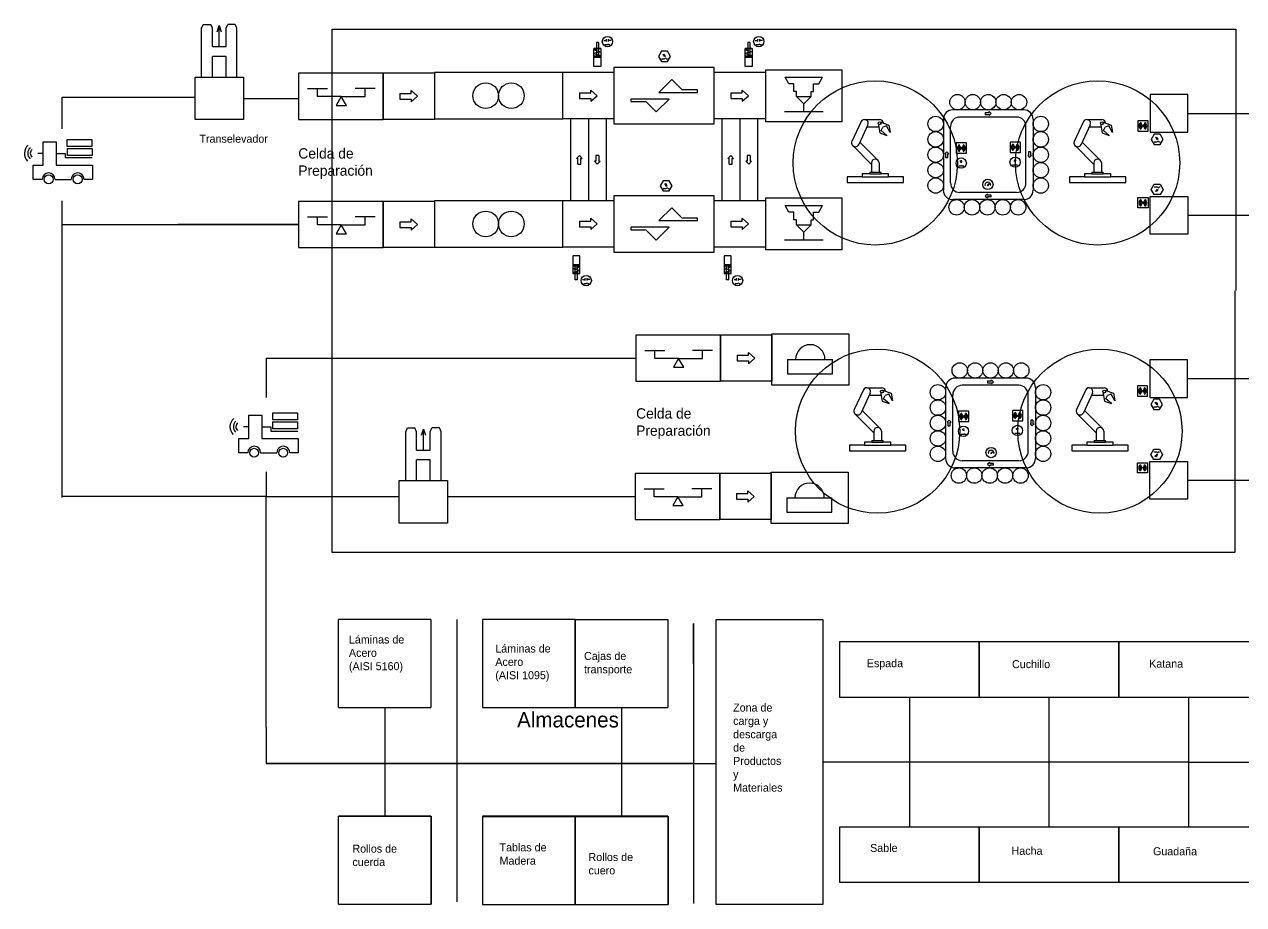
# Model space of a CAD drawing. Header units: millimetres. Extents: x -45159 to 38165, y -34530 to 15716.
# Drawn here: x -28888 to -5126, y -7441 to 9718 of the extents above; entities that cross this region are included whole.
import ezdxf

# ---------------------------------------------------------------- set-up
doc = ezdxf.new("R2010")
doc.units = ezdxf.units.MM
doc.header["$LTSCALE"] = 0.4
for name, color, linetype in [('01 Contornos vistos 0.35', 150, 'Continuous'), ('Almacenaje', 80, 'Continuous'), ('Celdas', 200, 'Continuous'), ('Maquina', 82, 'Continuous'), ('Robots', 80, 'Continuous'), ('Sensores', 211, 'Continuous'), ('Texto2', 7, 'Continuous'), ('TrayTRANS', 20, 'Continuous')]:
    doc.layers.add(name, color=color, linetype=linetype)

msp = doc.modelspace()

# ---------------------------------------------------------------- linework, layer by layer
at = {"layer": '01 Contornos vistos 0.35', "color": 6}
for p, q in [((-17595, 9407), (-17545, 9407)), ((-17575, 9328), (-17525, 9328)), ((-17545, 9382), (-17545, 9432)), ((-17525, 9328), (-17503, 9341)), ((-17505, 9382), (-17505, 9432)), ((-17455, 9407), (-17505, 9407)), ((-17503, 9328), (-17475, 9328)), ((-14645, 9407), (-14595, 9407)), ((-14625, 9328), (-14575, 9328)), ((-14595, 9382), (-14595, 9432)), ((-14575, 9328), (-14553, 9341)), ((-14555, 9382), (-14555, 9432)), ((-14505, 9407), (-14555, 9407)), ((-14553, 9328), (-14525, 9328)), ((-16439, 9122), (-16425, 9117)), ((-16419, 9122), (-16405, 9117)), ((-6839, 7504), (-6825, 7499)), ((-6819, 7504), (-6805, 7499)), ((-10680, 6961), (-10630, 6961)), ((-10630, 6961), (-10608, 6974)), ((-10608, 6961), (-10580, 6961)), ((-9630, 6977), (-9580, 6977)), ((-9580, 6977), (-9558, 6990)), ((-9558, 6977), (-9530, 6977)), ((-16408, 6598), (-16394, 6593)), ((-16388, 6598), (-16374, 6593)), ((-10167, 6585), (-10159, 6585)), ((-10149, 6612), (-10157, 6617)), ((-10123, 6631), (-10125, 6640)), ((-10111, 6592), (-10083, 6607)), ((-10110, 6585), (-10110, 6585)), ((-10105, 6579), (-10083, 6607)), ((-10100, 6585), (-10100, 6585)), ((-10091, 6629), (-10087, 6638)), ((-10070, 6611), (-10062, 6616)), ((-10061, 6585), (-10053, 6585)), ((-6839, 6475), (-6825, 6480)), ((-6819, 6475), (-6805, 6480)), ((-17958, 4723), (-17958, 4773)), ((-17918, 4723), (-17918, 4773)), ((-15008, 4723), (-15008, 4773)), ((-14968, 4723), (-14968, 4773)), ((-18008, 4748), (-17958, 4748)), ((-17988, 4669), (-17938, 4669)), ((-17938, 4669), (-17916, 4681)), ((-17868, 4748), (-17918, 4748)), ((-17916, 4669), (-17888, 4669)), ((-15058, 4748), (-15008, 4748)), ((-15038, 4669), (-14988, 4669)), ((-14988, 4669), (-14966, 4681)), ((-14918, 4748), (-14968, 4748)), ((-14966, 4669), (-14938, 4669)), ((-6847, 2338), (-6833, 2333)), ((-6827, 2338), (-6813, 2333)), ((-10635, 1731), (-10585, 1731)), ((-10585, 1731), (-10563, 1744)), ((-10563, 1731), (-10535, 1731)), ((-9585, 1747), (-9535, 1747)), ((-9535, 1747), (-9513, 1760)), ((-9513, 1747), (-9485, 1747)), ((-10105, 1358), (-10097, 1358)), ((-10087, 1385), (-10095, 1390)), ((-10060, 1403), (-10063, 1413)), ((-10049, 1365), (-10021, 1380)), ((-10048, 1358), (-10048, 1358)), ((-10043, 1352), (-10021, 1380)), ((-10038, 1358), (-10038, 1358)), ((-10029, 1401), (-10025, 1410)), ((-10008, 1384), (-10000, 1389)), ((-9999, 1358), (-9990, 1358)), ((-6847, 1308), (-6833, 1313)), ((-6827, 1308), (-6813, 1313))]:
    msp.add_line(p, q, dxfattribs=at)
at = {"layer": '01 Contornos vistos 0.35', "color": 2}
for p, q in [((-16272, 8643), (-16522, 8393)), ((-16272, 8643), (-16070, 8441)), ((-13989, 8559), (-14064, 8689)), ((-14064, 8689), (-13331, 8689)), ((-13889, 8559), (-13989, 8559)), ((-13889, 8409), (-13889, 8559)), ((-13506, 8409), (-13506, 8559)), ((-13506, 8559), (-13406, 8559)), ((-13406, 8559), (-13331, 8689)), ((-16522, 8393), (-16022, 8393)), ((-15772, 8443), (-16070, 8441)), ((-16022, 8393), (-15772, 8393)), ((-15772, 8393), (-15772, 8443)), ((-13839, 8409), (-13889, 8409)), ((-13839, 8309), (-13839, 8409)), ((-13556, 8309), (-13556, 8409)), ((-13556, 8409), (-13506, 8409)), ((-16822, 8262), (-17072, 8262)), ((-17072, 8262), (-17072, 8212)), ((-17072, 8212), (-16775, 8215)), ((-16322, 8262), (-16822, 8262)), ((-16572, 8012), (-16775, 8215)), ((-16572, 8012), (-16322, 8262)), ((-13697, 8167), (-13839, 8309)), ((-13839, 8309), (-13556, 8309)), ((-13697, 8167), (-13556, 8309)), ((-13697, 8017), (-13697, 8167)), ((-14072, 8017), (-13322, 8017)), ((-13989, 6059), (-14064, 6189)), ((-14064, 6189), (-13331, 6189)), ((-13406, 6059), (-13331, 6189)), ((-16272, 6143), (-16522, 5893)), ((-16272, 6143), (-16070, 5941)), ((-15772, 5943), (-16070, 5941)), ((-15772, 5893), (-15772, 5943)), ((-13889, 6059), (-13989, 6059)), ((-13889, 5909), (-13889, 6059)), ((-13506, 5909), (-13506, 6059)), ((-13506, 6059), (-13406, 6059)), ((-16822, 5762), (-17072, 5762)), ((-17072, 5762), (-17072, 5712)), ((-17072, 5712), (-16775, 5715)), ((-16322, 5762), (-16822, 5762)), ((-16572, 5512), (-16775, 5715)), ((-16572, 5512), (-16322, 5762)), ((-16522, 5893), (-16022, 5893)), ((-16022, 5893), (-15772, 5893)), ((-13839, 5909), (-13889, 5909)), ((-13839, 5809), (-13839, 5909)), ((-13697, 5667), (-13839, 5809)), ((-13839, 5809), (-13556, 5809)), ((-13697, 5667), (-13556, 5809)), ((-13556, 5809), (-13556, 5909)), ((-13556, 5909), (-13506, 5909)), ((-14072, 5517), (-13322, 5517)), ((-13697, 5517), (-13697, 5667))]:
    msp.add_line(p, q, dxfattribs=at)
at = {"layer": '01 Contornos vistos 0.35', "color": 240, "true_color": 0xed1f24}
for p, q in [((-28153, 8296), (-27389, 8296)), ((-28153, 7682), (-28153, 8296)), ((-28153, 5796), (-28153, 6278)), ((-28153, 4025), (-28153, 6194)), ((-24175, 3212), (-16974, 3212)), ((-24175, 3212), (-24175, 2442)), ((-24175, 998), (-24175, 515)), ((-24175, 515), (-21584, 515)), ((-20639, 515), (-16987, 515)), ((-20462, -1884), (-20462, -3600))]:
    msp.add_line(p, q, dxfattribs=at)
at = {"layer": '01 Contornos vistos 0.35', "color": 1}
for p, q in [((-27389, 8296), (-25562, 8296)), ((-24617, 8276), (-23549, 8276)), ((-28153, 5816), (-23549, 5816)), ((-28153, 495), (-28153, 4025)), ((-24175, 515), (-28153, 515)), ((-24175, -3991), (-24175, 515)), ((-15845, -2742), (-15845, -1959)), ((-15845, -1959), (-15845, -7422)), ((-21866, -3600), (-21865, -5717)), ((-20462, -3600), (-20462, -7389)), ((-17249, -3600), (-17249, -5720)), ((-24175, -3991), (-24175, -4690)), ((-15845, -4690), (-24175, -4690)), ((-24175, -4690), (-15405, -4690))]:
    msp.add_line(p, q, dxfattribs=at)
at = {"layer": '01 Contornos vistos 0.35', "color": 5}
for p, q in [((-6213, 7981), (-3602, 7981)), ((-6213, 5998), (-2000, 5998)), ((-6221, 2814), (-3602, 2814)), ((-6221, 832), (-2000, 832)), ((-11637, -3403), (-11637, -5922)), ((-8919, -3403), (-8919, -5922)), ((-6200, -3403), (-6200, -5922)), ((-6200, -4662), (-13325, -4662)), ((-6200, -4662), (-2182, -4662))]:
    msp.add_line(p, q, dxfattribs=at)
at = {"layer": '01 Contornos vistos 0.35'}
for p, q in [((-28524, 6976), (-28524, 7431)), ((-28524, 7431), (-28270, 7431)), ((-28270, 7431), (-28270, 6972)), ((-28056, 7337), (-28056, 7475)), ((-28056, 7475), (-27574, 7475)), ((-27574, 7475), (-27574, 7337)), ((-28524, 7203), (-28623, 7203)), ((-28270, 7202), (-28092, 7202)), ((-28092, 7202), (-28092, 7120)), ((-28058, 7298), (-27569, 7298)), ((-27574, 7337), (-28056, 7337)), ((-28051, 7161), (-28051, 7298)), ((-27569, 7161), (-28051, 7161)), ((-27569, 7298), (-27569, 7161)), ((-28715, 6697), (-28715, 6976)), ((-28715, 6976), (-28524, 6976)), ((-28270, 6972), (-27560, 6972)), ((-28092, 7120), (-27567, 7120)), ((-27560, 6972), (-27560, 6694)), ((-28540, 6697), (-28715, 6697)), ((-28291, 6697), (-27976, 6697)), ((-27560, 6694), (-27723, 6694)), ((-14322, 3662), (-14322, 2762)), ((-24049, 2008), (-24049, 2145)), ((-24049, 2145), (-23567, 2145)), ((-23567, 2145), (-23567, 2008)), ((-24517, 1646), (-24517, 2101)), ((-24517, 2101), (-24263, 2101)), ((-24263, 2101), (-24263, 1643)), ((-24051, 1968), (-23563, 1968)), ((-23567, 2008), (-24049, 2008)), ((-24045, 1831), (-24045, 1968)), ((-23563, 1968), (-23563, 1831)), ((-24517, 1874), (-24616, 1874)), ((-24263, 1872), (-24086, 1872)), ((-24086, 1872), (-24086, 1790)), ((-24086, 1790), (-23560, 1790)), ((-23563, 1831), (-24045, 1831)), ((-24708, 1368), (-24708, 1646)), ((-24708, 1646), (-24517, 1646)), ((-24263, 1643), (-23553, 1643)), ((-23553, 1643), (-23553, 1365)), ((-24534, 1368), (-24708, 1368)), ((-24284, 1368), (-23970, 1368)), ((-23553, 1365), (-23717, 1365)), ((-14335, 965), (-14335, 65))]:
    msp.add_line(p, q, dxfattribs=at)
at = {"layer": '01 Contornos vistos 0.35', "color": 40, "true_color": 0xf8d731}
for p, q in [((-14322, 2687), (-14322, 3687)), ((-14322, 3687), (-12822, 3687)), ((-12822, 3687), (-12822, 2687)), ((-14015, 3187), (-13137, 3187)), ((-14015, 3187), (-14015, 2906)), ((-13137, 2906), (-13137, 3187)), ((-14015, 2906), (-13137, 2906)), ((-12822, 2687), (-14322, 2687)), ((-14335, -10), (-14335, 990)), ((-14335, 990), (-12835, 990)), ((-12835, 990), (-12835, -10)), ((-14029, 490), (-13150, 490)), ((-14029, 490), (-14029, 210)), ((-13150, 210), (-13150, 490)), ((-14029, 210), (-13150, 210)), ((-12835, -10), (-14335, -10))]:
    msp.add_line(p, q, dxfattribs=at)
at = {"layer": '01 Contornos vistos 0.35', "color": 85, "true_color": 0x58ba48}
msp.add_line((-22769, -7433), (-22769, -7201), dxfattribs=at)
at = {"layer": '01 Contornos vistos 0.35', "color": 6}
for points in [[(-22891, 4528), (-22891, 9628), (-5276, 9628), (-5276, 4528)], [(-5294, 4523), (-5294, -577), (-22891, -577), (-22891, 4523)]]:
    msp.add_lwpolyline(points, dxfattribs=at)
at = {"layer": '01 Contornos vistos 0.35', "color": 2}
for points in [[(-17397, 7778), (-15447, 7778), (-15447, 8878), (-17397, 8878)], [(-14447, 7828), (-12947, 7828), (-12947, 8828), (-14447, 8828)], [(-20897, 7878), (-18397, 7878), (-18397, 8778), (-20897, 8778)], [(-20897, 5378), (-18397, 5378), (-18397, 6278), (-20897, 6278)], [(-17397, 5278), (-15447, 5278), (-15447, 6378), (-17397, 6378)], [(-14447, 5328), (-12947, 5328), (-12947, 6328), (-14447, 6328)]]:
    msp.add_lwpolyline(points, close=True, dxfattribs=at)
at = {"layer": '01 Contornos vistos 0.35', "color": 6}
for points in [[(-6988, 7839), (-7188, 7839), (-7188, 7639), (-6988, 7639)], [(-10527, 7406), (-10727, 7406), (-10727, 7206), (-10527, 7206)], [(-9477, 7422), (-9677, 7422), (-9677, 7222), (-9477, 7222)], [(-6988, 6141), (-7188, 6141), (-7188, 6341), (-6988, 6341)], [(-6996, 2672), (-7196, 2672), (-7196, 2472), (-6996, 2472)], [(-10482, 2176), (-10682, 2176), (-10682, 1976), (-10482, 1976)], [(-9432, 2192), (-9632, 2192), (-9632, 1992), (-9432, 1992)], [(-6996, 974), (-7196, 974), (-7196, 1174), (-6996, 1174)]]:
    msp.add_lwpolyline(points, close=True, dxfattribs=at)
at = {"layer": '01 Contornos vistos 0.35', "color": 5}
for points in [[(-15405, -1884), (-13325, -1884), (-13325, -7441), (-15405, -7441)], [(-12996, -2314), (-10278, -2314), (-10278, -3403), (-12996, -3403)], [(-10278, -2314), (-7559, -2314), (-7559, -3403), (-10278, -3403)], [(-7559, -2314), (-4841, -2314), (-4841, -3403), (-7559, -3403)], [(-12996, -5922), (-10278, -5922), (-10278, -7011), (-12996, -7011)], [(-10278, -5922), (-7559, -5922), (-7559, -7011), (-10278, -7011)], [(-7559, -5922), (-4841, -5922), (-4841, -7011), (-7559, -7011)]]:
    msp.add_lwpolyline(points, close=True, dxfattribs=at)
at = {"layer": '01 Contornos vistos 0.35', "color": 6}
for centre, radius in [((-17525, 9382), 100), ((-14575, 9382), 100), ((-7088, 7739), 5), ((-10627, 7306), 5), ((-9580, 7032), 100), ((-9577, 7322), 5), ((-10630, 7015), 100), ((-10110, 6599), 100), ((-7088, 6241), 5), ((-17938, 4723), 100), ((-14988, 4723), 100), ((-7096, 2572), 5), ((-10582, 2076), 5), ((-9535, 1802), 100), ((-9532, 2092), 5), ((-10585, 1786), 100), ((-10048, 1371), 100), ((-7096, 1074), 5)]:
    msp.add_circle(centre, radius, dxfattribs=at)
at = {"layer": '01 Contornos vistos 0.35', "color": 2}
for centre in [(-19897, 8328), (-19397, 8328), (-19897, 5828), (-19397, 5828)]:
    msp.add_circle(centre, 250, dxfattribs=at)
at = {"layer": '01 Contornos vistos 0.35', "color": 1}
for centre in [(-12304, 7017), (-7971, 7017), (-12259, 1788), (-7926, 1788)]:
    msp.add_circle(centre, 1600, dxfattribs=at)
at = {"layer": '01 Contornos vistos 0.35', "color": 85, "true_color": 0x58ba48}
for centre in [(-10703, 8202), (-10403, 8202), (-10103, 8202), (-9803, 8202), (-9503, 8202), (-11128, 7777), (-9079, 7777), (-11128, 7477), (-9079, 7477), (-11128, 7177), (-9079, 7177), (-11128, 6877), (-9079, 6877), (-11128, 6577), (-9079, 6577), (-10720, 6152), (-10420, 6152), (-10120, 6152), (-9820, 6152), (-9520, 6152), (-10659, 2972), (-10359, 2972), (-10059, 2972), (-9759, 2972), (-9459, 2972), (-11083, 2547), (-9034, 2547), (-11083, 2247), (-9034, 2247), (-11083, 1947), (-9034, 1947), (-11083, 1647), (-9034, 1647), (-11083, 1347), (-9034, 1347), (-10675, 922), (-10375, 922), (-10075, 922), (-9775, 922), (-9475, 922)]:
    msp.add_circle(centre, 150, dxfattribs=at)
at = {"layer": '01 Contornos vistos 0.35'}
for centre in [(-28415, 6697), (-27850, 6697), (-24409, 1368), (-23843, 1368)]:
    msp.add_circle(centre, 85.7, dxfattribs=at)
at = {"layer": '01 Contornos vistos 0.35', "color": 6}
for centre, radius, start, end in [((-7088, 7739), 75, 120, 240), ((-7088, 7739), 65, 120, 240), ((-7088, 7739), 55, 120, 240), ((-7088, 7739), 45, 120, 240), ((-7088, 7739), 35, 120, 240), ((-7088, 7739), 25, 120, 240), ((-7088, 7739), 15, 120, 240), ((-7088, 7739), 15, 300, 60), ((-7088, 7739), 25, 300, 60), ((-7088, 7739), 35, 300, 60), ((-7088, 7739), 45, 300, 60), ((-7088, 7739), 55, 300, 60), ((-7088, 7739), 65, 300, 60), ((-7088, 7739), 75, 300, 60), ((-10627, 7306), 75, 120, 240), ((-10627, 7306), 75, 300, 60), ((-9577, 7322), 75, 120, 240), ((-9577, 7322), 65, 120, 240), ((-9577, 7322), 55, 120, 240), ((-9577, 7322), 55, 300, 60), ((-9577, 7322), 65, 300, 60), ((-9577, 7322), 75, 300, 60), ((-10627, 7306), 65, 120, 240), ((-10627, 7306), 55, 120, 240), ((-10627, 7306), 45, 120, 240), ((-10627, 7306), 35, 120, 240), ((-10627, 7306), 25, 120, 240), ((-10627, 7306), 15, 120, 240), ((-10627, 7306), 15, 300, 60), ((-10627, 7306), 25, 300, 60), ((-10627, 7306), 35, 300, 60), ((-10627, 7306), 45, 300, 60), ((-10627, 7306), 55, 300, 60), ((-10627, 7306), 65, 300, 60), ((-9577, 7322), 45, 120, 240), ((-9577, 7322), 35, 120, 240), ((-9577, 7322), 25, 120, 240), ((-9577, 7322), 15, 120, 240), ((-9577, 7322), 15, 300, 60), ((-9577, 7322), 25, 300, 60), ((-9577, 7322), 35, 300, 60), ((-9577, 7322), 45, 300, 60), ((-10665, 7046), 20.8, 330, 30), ((-10665, 7046), 34.7, 330, 30), ((-10665, 7046), 48.6, 330, 30), ((-9615, 7062), 20.8, 330, 30), ((-9615, 7062), 34.7, 330, 30), ((-9615, 7062), 48.6, 330, 30), ((-10110, 6585), 57.2, 0, 180), ((-10110, 6585), 7.58, 101.8715, 312.7764), ((-7088, 6241), 75, 120, 240), ((-7088, 6241), 65, 120, 240), ((-7088, 6241), 55, 120, 240), ((-7088, 6241), 45, 120, 240), ((-7088, 6241), 35, 120, 240), ((-7088, 6241), 25, 120, 240), ((-7088, 6241), 15, 120, 240), ((-7088, 6241), 15, 300, 60), ((-7088, 6241), 25, 300, 60), ((-7088, 6241), 35, 300, 60), ((-7088, 6241), 45, 300, 60), ((-7088, 6241), 55, 300, 60), ((-7088, 6241), 65, 300, 60), ((-7088, 6241), 75, 300, 60), ((-7096, 2572), 75, 120, 240), ((-7096, 2572), 65, 120, 240), ((-7096, 2572), 55, 120, 240), ((-7096, 2572), 55, 300, 60), ((-7096, 2572), 65, 300, 60), ((-7096, 2572), 75, 300, 60), ((-7096, 2572), 45, 120, 240), ((-7096, 2572), 35, 120, 240), ((-7096, 2572), 25, 120, 240), ((-7096, 2572), 15, 120, 240), ((-7096, 2572), 15, 300, 60), ((-7096, 2572), 25, 300, 60), ((-7096, 2572), 35, 300, 60), ((-7096, 2572), 45, 300, 60), ((-10582, 2076), 75, 120, 240), ((-10582, 2076), 75, 300, 60), ((-9532, 2092), 75, 120, 240), ((-9532, 2092), 65, 120, 240), ((-9532, 2092), 55, 120, 240), ((-9532, 2092), 55, 300, 60), ((-9532, 2092), 65, 300, 60), ((-9532, 2092), 75, 300, 60), ((-10582, 2076), 65, 120, 240), ((-10582, 2076), 55, 120, 240), ((-10582, 2076), 45, 120, 240), ((-10582, 2076), 35, 120, 240), ((-10582, 2076), 25, 120, 240), ((-10582, 2076), 15, 120, 240), ((-10582, 2076), 15, 300, 60), ((-10582, 2076), 25, 300, 60), ((-10582, 2076), 35, 300, 60), ((-10582, 2076), 45, 300, 60), ((-10582, 2076), 55, 300, 60), ((-10582, 2076), 65, 300, 60), ((-9532, 2092), 45, 120, 240), ((-9532, 2092), 35, 120, 240), ((-9532, 2092), 25, 120, 240), ((-9532, 2092), 15, 120, 240), ((-9532, 2092), 15, 300, 60), ((-9532, 2092), 25, 300, 60), ((-9532, 2092), 35, 300, 60), ((-9532, 2092), 45, 300, 60), ((-10621, 1816), 20.8, 330, 30), ((-10621, 1816), 34.7, 330, 30), ((-10621, 1816), 48.6, 330, 30), ((-9570, 1832), 20.8, 330, 30), ((-9570, 1832), 34.7, 330, 30), ((-9570, 1832), 48.6, 330, 30), ((-10048, 1358), 57.2, 0, 180), ((-10048, 1358), 7.58, 101.8715, 312.7764), ((-7096, 1074), 75, 120, 240), ((-7096, 1074), 65, 120, 240), ((-7096, 1074), 55, 120, 240), ((-7096, 1074), 45, 120, 240), ((-7096, 1074), 35, 120, 240), ((-7096, 1074), 25, 120, 240), ((-7096, 1074), 15, 120, 240), ((-7096, 1074), 15, 300, 60), ((-7096, 1074), 25, 300, 60), ((-7096, 1074), 35, 300, 60), ((-7096, 1074), 45, 300, 60), ((-7096, 1074), 55, 300, 60), ((-7096, 1074), 65, 300, 60), ((-7096, 1074), 75, 300, 60)]:
    msp.add_arc(centre, radius, start, end, dxfattribs=at)
at = {"layer": '01 Contornos vistos 0.35'}
for centre, radius, start, end in [((-28673, 7203), 215, 131.4859, 225.1419), ((-28673, 7203), 149, 131.4859, 225.1419), ((-28673, 7203), 99.6, 131.4859, 225.1419), ((-28415, 6697), 125, 0, 180), ((-27850, 6697), 126, 358.6664, 180), ((-24666, 1874), 215, 131.4859, 225.1419), ((-24666, 1874), 149, 131.4859, 225.1419), ((-24666, 1874), 99.6, 131.4859, 225.1419), ((-24409, 1368), 125, 0, 180), ((-23843, 1368), 126, 358.6664, 180)]:
    msp.add_arc(centre, radius, start, end, dxfattribs=at)
at = {"layer": '01 Contornos vistos 0.35', "color": 40, "true_color": 0xf8d731}
for centre in [(-13572, 3187), (-13585, 490)]:
    msp.add_arc(centre, 287, 0, 180, dxfattribs=at)
at = {"layer": 'Almacenaje'}
for p, q in [((-23549, 8766), (-23549, 7866)), ((-21897, 8766), (-23549, 8766)), ((-21897, 7866), (-21897, 8766)), ((-6948, 8348), (-6948, 7614)), ((-6213, 8348), (-6948, 8348)), ((-6213, 7614), (-6213, 8348)), ((-23549, 7866), (-21897, 7866)), ((-6948, 7614), (-6213, 7614)), ((-23549, 6266), (-23549, 5366)), ((-21897, 6266), (-23549, 6266)), ((-21897, 5366), (-21897, 6266)), ((-6948, 5631), (-6948, 6366)), ((-6948, 6366), (-6213, 6366)), ((-6213, 6366), (-6213, 5631)), ((-6213, 5631), (-6948, 5631)), ((-23549, 5366), (-21897, 5366)), ((-16974, 3662), (-16974, 2762)), ((-15322, 3662), (-16974, 3662)), ((-15322, 2762), (-15322, 3662)), ((-6956, 3182), (-6956, 2447)), ((-6221, 3182), (-6956, 3182)), ((-6221, 2447), (-6221, 3182)), ((-16974, 2762), (-15322, 2762)), ((-6956, 2447), (-6221, 2447)), ((-6956, 464), (-6956, 1199)), ((-6956, 1199), (-6221, 1199)), ((-6221, 1199), (-6221, 464)), ((-16987, 965), (-16987, 65)), ((-15335, 965), (-16987, 965)), ((-15335, 65), (-15335, 965)), ((-6221, 464), (-6956, 464)), ((-16987, 65), (-15335, 65)), ((-20964, -1884), (-22769, -1884)), ((-18152, -1884), (-19960, -1884)), ((-22769, -3600), (-20964, -3600)), ((-19960, -3600), (-18152, -3600)), ((-18152, -3600), (-16346, -3600)), ((-20964, -5720), (-22769, -5720)), ((-18152, -5720), (-19960, -5720)), ((-16346, -5720), (-18152, -5720)), ((-22769, -7433), (-20962, -7433)), ((-19960, -7441), (-18152, -7441)), ((-18152, -7441), (-16344, -7441))]:
    msp.add_line(p, q, dxfattribs=at)
for points in [[(-22769, -3600), (-22769, -1884)], [(-20964, -1884), (-20964, -3600)], [(-19960, -1884), (-19960, -3600)], [(-18152, -3600), (-18152, -1884), (-16346, -1884), (-16346, -3600)], [(-18152, -1884), (-18152, -3600)], [(-18152, -3600), (-18152, -1884)], [(-22769, -5717), (-20962, -5717), (-20962, -7433)], [(-22769, -7201), (-22769, -5720)], [(-19960, -5725), (-18152, -5725), (-18152, -7441)], [(-18152, -5720), (-18152, -7201)], [(-18152, -7201), (-18152, -5720)], [(-18152, -5725), (-16344, -5725), (-16344, -7441)], [(-16346, -5720), (-16346, -7441)], [(-20962, -7433), (-20962, -6027)], [(-18152, -7441), (-18152, -6036)], [(-16344, -7441), (-16344, -6036)]]:
    msp.add_lwpolyline(points, dxfattribs=at)
at = {"layer": 'Almacenaje', "color": 85, "true_color": 0x58ba48}
for points in [[(-20964, -5717), (-20964, -7433)], [(-19960, -5720), (-19960, -7441)]]:
    msp.add_lwpolyline(points, dxfattribs=at)
at = {"layer": 'Maquina'}
for p, q in [((-25434, 9642), (-25402, 9718)), ((-25434, 8689), (-25434, 9642)), ((-25402, 9718), (-25256, 9718)), ((-25224, 9642), (-25256, 9718)), ((-25224, 9285), (-25224, 9642)), ((-25130, 9573), (-25090, 9695)), ((-25090, 9285), (-25090, 9695)), ((-25090, 9695), (-25050, 9573)), ((-24955, 9642), (-24923, 9718)), ((-24955, 9285), (-24955, 9642)), ((-24777, 9718), (-24923, 9718)), ((-24745, 9642), (-24777, 9718)), ((-24745, 8689), (-24745, 9642)), ((-25224, 9285), (-24955, 9285)), ((-25224, 8689), (-25224, 9093)), ((-24955, 9093), (-25224, 9093)), ((-24955, 8689), (-24955, 9093)), ((-20897, 8766), (-21897, 8766)), ((-21897, 8766), (-21897, 7866)), ((-17397, 8778), (-18397, 8778)), ((-14447, 8778), (-15447, 8778)), ((-20897, 7866), (-21897, 7866)), ((-17397, 7878), (-18397, 7878)), ((-18247, 7878), (-18247, 6278)), ((-17897, 7878), (-17897, 6278)), ((-17547, 7878), (-17547, 6278)), ((-14447, 7878), (-15447, 7878)), ((-15297, 7878), (-15297, 6278)), ((-14947, 7878), (-14947, 6278)), ((-14597, 7878), (-14597, 6278)), ((-10978, 7868), (-10978, 6486)), ((-9412, 8052), (-10795, 8052)), ((-9552, 7912), (-10655, 7912)), ((-9229, 7868), (-9229, 6486)), ((-10838, 6626), (-10838, 7728)), ((-9369, 6626), (-9369, 7728)), ((-9552, 6442), (-10655, 6442)), ((-20897, 6266), (-21897, 6266)), ((-21897, 6266), (-21897, 5366)), ((-21897, 6266), (-21897, 5366)), ((-17397, 6278), (-18397, 6278)), ((-14447, 6278), (-15447, 6278)), ((-9412, 6302), (-10795, 6302)), ((-20897, 5366), (-21897, 5366)), ((-17397, 5378), (-18397, 5378)), ((-14447, 5378), (-15447, 5378)), ((-14322, 3662), (-15322, 3662)), ((-15322, 3662), (-15322, 2762)), ((-15322, 3662), (-15322, 2762)), ((-14322, 2762), (-15322, 2762)), ((-10933, 2638), (-10933, 1256)), ((-9367, 2822), (-10750, 2822)), ((-9507, 2682), (-10610, 2682)), ((-9184, 2638), (-9184, 1256)), ((-10793, 1396), (-10793, 2498)), ((-9324, 1396), (-9324, 2498)), ((-21456, 1777), (-21424, 1853)), ((-21456, 824), (-21456, 1777)), ((-21424, 1853), (-21278, 1853)), ((-21246, 1777), (-21278, 1853)), ((-21246, 1420), (-21246, 1777)), ((-21151, 1708), (-21111, 1830)), ((-21111, 1420), (-21111, 1830)), ((-21111, 1830), (-21071, 1708)), ((-20977, 1777), (-20944, 1853)), ((-20977, 1420), (-20977, 1777)), ((-20799, 1853), (-20944, 1853)), ((-20766, 1777), (-20799, 1853)), ((-20766, 824), (-20766, 1777)), ((-21246, 1420), (-20977, 1420)), ((-21246, 824), (-21246, 1228)), ((-20977, 1228), (-21246, 1228)), ((-20977, 824), (-20977, 1228)), ((-9507, 1212), (-10610, 1212)), ((-14335, 965), (-15335, 965)), ((-15335, 965), (-15335, 65)), ((-15335, 965), (-15335, 65)), ((-9367, 1072), (-10750, 1072)), ((-14335, 65), (-15335, 65))]:
    msp.add_line(p, q, dxfattribs=at)
for points in [[(-25562, 8689), (-24617, 8689), (-24617, 7863), (-25562, 7863)], [(-21584, 824), (-20639, 824), (-20639, -2), (-21584, -2)]]:
    msp.add_lwpolyline(points, close=True, dxfattribs=at)
for centre, start, end in [((-10795, 7868), 90, 180), ((-10655, 7728), 90, 180), ((-9552, 7728), 0, 90), ((-9412, 7868), 0, 90), ((-10795, 6486), 180, 270), ((-10655, 6626), 180, 270), ((-9552, 6626), 270, 0), ((-9412, 6486), 270, 0), ((-10750, 2638), 90, 180), ((-10610, 2498), 90, 180), ((-9507, 2498), 0, 90), ((-9367, 2638), 0, 90), ((-10750, 1256), 180, 270), ((-10610, 1396), 180, 270), ((-9507, 1396), 270, 0), ((-9367, 1256), 270, 0)]:
    msp.add_arc(centre, 184, start, end, dxfattribs=at)
at = {"layer": 'Robots'}
for p, q in [((-12515, 7865), (-12221, 7865)), ((-8182, 7865), (-7888, 7865)), ((-12581, 7822), (-12760, 7438)), ((-12448, 7760), (-12627, 7376)), ((-12468, 7718), (-12238, 7718)), ((-12250, 7786), (-12218, 7605)), ((-12218, 7605), (-12080, 7555)), ((-12211, 7819), (-12038, 7756)), ((-12192, 7649), (-12155, 7713)), ((-12080, 7555), (-12192, 7649)), ((-12086, 7738), (-12155, 7713)), ((-12012, 7611), (-12086, 7738)), ((-12038, 7756), (-12012, 7611)), ((-8248, 7822), (-8427, 7438)), ((-8115, 7760), (-8294, 7376)), ((-8135, 7718), (-7905, 7718)), ((-7917, 7786), (-7885, 7605)), ((-7885, 7605), (-7747, 7555)), ((-7878, 7819), (-7705, 7756)), ((-7859, 7649), (-7822, 7713)), ((-7747, 7555), (-7859, 7649)), ((-7753, 7738), (-7822, 7713)), ((-7680, 7611), (-7753, 7738)), ((-7705, 7756), (-7680, 7611)), ((-12627, 7376), (-12627, 7376)), ((-12605, 7423), (-12252, 7070)), ((-8294, 7376), (-8294, 7376)), ((-8272, 7423), (-7919, 7070)), ((-12745, 7355), (-12377, 6987)), ((-8412, 7355), (-8044, 6987)), ((-12377, 7017), (-12377, 6834)), ((-12252, 7070), (-12252, 7070)), ((-12252, 7070), (-12252, 7070)), ((-12252, 7070), (-12252, 7070)), ((-12230, 7017), (-12230, 6834)), ((-8044, 7017), (-8044, 6834)), ((-7919, 7070), (-7919, 7070)), ((-7919, 7070), (-7919, 7070)), ((-7919, 7070), (-7919, 7070)), ((-7897, 7017), (-7897, 6834)), ((-12561, 6746), (-12855, 6746)), ((-12855, 6746), (-12855, 6635)), ((-12414, 6804), (-12561, 6804)), ((-12561, 6804), (-12561, 6746)), ((-12561, 6746), (-12046, 6746)), ((-12414, 6834), (-12193, 6834)), ((-12414, 6834), (-12414, 6804)), ((-12414, 6804), (-12193, 6804)), ((-12193, 6804), (-12193, 6834)), ((-12046, 6804), (-12193, 6804)), ((-12046, 6746), (-12046, 6804)), ((-11753, 6746), (-12046, 6746)), ((-11753, 6635), (-11753, 6746)), ((-8228, 6746), (-8522, 6746)), ((-8522, 6746), (-8522, 6635)), ((-8081, 6804), (-8228, 6804)), ((-8228, 6804), (-8228, 6746)), ((-8228, 6746), (-7714, 6746)), ((-8081, 6834), (-7861, 6834)), ((-8081, 6834), (-8081, 6804)), ((-8081, 6804), (-7861, 6804)), ((-7861, 6804), (-7861, 6834)), ((-7714, 6804), (-7861, 6804)), ((-7714, 6746), (-7714, 6804)), ((-7420, 6746), (-7714, 6746)), ((-7420, 6635), (-7420, 6746)), ((-12855, 6635), (-11753, 6635)), ((-8522, 6635), (-7420, 6635)), ((-12470, 2635), (-12176, 2635)), ((-8137, 2635), (-7843, 2635)), ((-12536, 2592), (-12715, 2208)), ((-12403, 2530), (-12582, 2146)), ((-12423, 2488), (-12193, 2488)), ((-12205, 2556), (-12173, 2375)), ((-12166, 2589), (-11993, 2526)), ((-12147, 2419), (-12110, 2483)), ((-12035, 2325), (-12147, 2419)), ((-12041, 2509), (-12110, 2483)), ((-11968, 2381), (-12041, 2509)), ((-11993, 2526), (-11968, 2381)), ((-8203, 2592), (-8382, 2208)), ((-8070, 2530), (-8249, 2146)), ((-8090, 2488), (-7860, 2488)), ((-7872, 2556), (-7840, 2375)), ((-7833, 2589), (-7660, 2526)), ((-7814, 2419), (-7778, 2483)), ((-7702, 2325), (-7814, 2419)), ((-7708, 2509), (-7778, 2483)), ((-7635, 2381), (-7708, 2509)), ((-7660, 2526), (-7635, 2381)), ((-12582, 2146), (-12582, 2146)), ((-12560, 2193), (-12207, 1840)), ((-12173, 2375), (-12035, 2325)), ((-8249, 2146), (-8249, 2146)), ((-8227, 2193), (-7874, 1840)), ((-7840, 2375), (-7702, 2325)), ((-12700, 2125), (-12332, 1757)), ((-8368, 2125), (-7999, 1757)), ((-12332, 1788), (-12332, 1604)), ((-12207, 1840), (-12207, 1840)), ((-12207, 1840), (-12207, 1840)), ((-12207, 1840), (-12207, 1840)), ((-12185, 1788), (-12185, 1604)), ((-7999, 1788), (-7999, 1604)), ((-7874, 1840), (-7874, 1840)), ((-7874, 1840), (-7874, 1840)), ((-7874, 1840), (-7874, 1840)), ((-7852, 1788), (-7852, 1604)), ((-12516, 1516), (-12810, 1516)), ((-12810, 1516), (-12810, 1405)), ((-12369, 1574), (-12516, 1574)), ((-12516, 1574), (-12516, 1516)), ((-12516, 1516), (-12002, 1516)), ((-12369, 1604), (-12149, 1604)), ((-12369, 1604), (-12369, 1574)), ((-12369, 1574), (-12149, 1574)), ((-12149, 1574), (-12149, 1604)), ((-12002, 1574), (-12149, 1574)), ((-12002, 1516), (-12002, 1574)), ((-11708, 1516), (-12002, 1516)), ((-11708, 1405), (-11708, 1516)), ((-8183, 1516), (-8477, 1516)), ((-8477, 1516), (-8477, 1405)), ((-8036, 1574), (-8183, 1574)), ((-8183, 1574), (-8183, 1516)), ((-8183, 1516), (-7669, 1516)), ((-8036, 1604), (-7816, 1604)), ((-8036, 1604), (-8036, 1574)), ((-8036, 1574), (-7816, 1574)), ((-7816, 1574), (-7816, 1604)), ((-7669, 1574), (-7816, 1574)), ((-7669, 1516), (-7669, 1574)), ((-7375, 1516), (-7669, 1516)), ((-7375, 1405), (-7375, 1516)), ((-12810, 1405), (-11708, 1405)), ((-8477, 1405), (-7375, 1405))]:
    msp.add_line(p, q, dxfattribs=at)
for centre in [(-12221, 7791), (-7888, 7791), (-12176, 2561), (-7843, 2561)]:
    msp.add_circle(centre, 29.4, dxfattribs=at)
for centre, start, end in [((-12515, 7791), 335, 155), ((-12221, 7791), 3.5784, 90), ((-8182, 7791), 335, 155), ((-7888, 7791), 3.5784, 90), ((-12694, 7407), 155, 335), ((-8361, 7407), 155, 335), ((-12304, 7017), 0, 180), ((-7971, 7017), 0, 180), ((-12470, 2561), 335, 155), ((-12176, 2561), 3.5784, 90), ((-8137, 2561), 335, 155), ((-7843, 2561), 3.5784, 90), ((-12649, 2177), 155, 335), ((-8316, 2177), 155, 335), ((-12259, 1788), 0, 180), ((-7926, 1788), 0, 180)]:
    msp.add_arc(centre, 73.5, start, end, dxfattribs=at)
at = {"layer": 'Sensores'}
for p, q in [((-17741, 9365), (-17741, 9096)), ((-17698, 9365), (-17741, 9365)), ((-17698, 9365), (-17698, 9096)), ((-14791, 9365), (-14791, 9096)), ((-14748, 9365), (-14791, 9365)), ((-14748, 9365), (-14748, 9096)), ((-17651, 9245), (-17788, 9223)), ((-17788, 9223), (-17651, 9185)), ((-17651, 9185), (-17788, 9150)), ((-17788, 9150), (-17651, 9112)), ((-17651, 9112), (-17780, 9096)), ((-17659, 9096), (-17780, 9096)), ((-14701, 9245), (-14838, 9223)), ((-14838, 9223), (-14701, 9185)), ((-14701, 9185), (-14838, 9150)), ((-14838, 9150), (-14701, 9112)), ((-14701, 9112), (-14830, 9096)), ((-14709, 9096), (-14830, 9096)), ((-23371, 8467), (-22983, 8467)), ((-23177, 8312), (-23177, 8467)), ((-22053, 8467), (-22441, 8467)), ((-22247, 8312), (-22247, 8467)), ((-22712, 8312), (-23177, 8312)), ((-22712, 8312), (-22247, 8312)), ((-23371, 5967), (-22983, 5967)), ((-23177, 5812), (-23177, 5967)), ((-22053, 5967), (-22441, 5967)), ((-22247, 5812), (-22247, 5967)), ((-22712, 5812), (-23177, 5812)), ((-22712, 5812), (-22247, 5812)), ((-18201, 4955), (-18063, 4994)), ((-18071, 5010), (-18193, 5010)), ((-18063, 4994), (-18193, 5010)), ((-18154, 4741), (-18154, 5010)), ((-18111, 4741), (-18111, 5010)), ((-15251, 4955), (-15113, 4994)), ((-15121, 5010), (-15243, 5010)), ((-15113, 4994), (-15243, 5010)), ((-15204, 4741), (-15204, 5010)), ((-15161, 4741), (-15161, 5010)), ((-18063, 4921), (-18201, 4955)), ((-18201, 4882), (-18063, 4921)), ((-18063, 4860), (-18201, 4882)), ((-15113, 4921), (-15251, 4955)), ((-15251, 4882), (-15113, 4921)), ((-15113, 4860), (-15251, 4882)), ((-18111, 4741), (-18154, 4741)), ((-15161, 4741), (-15204, 4741)), ((-16795, 3363), (-16408, 3363)), ((-16602, 3208), (-16602, 3363)), ((-15478, 3363), (-15865, 3363)), ((-15672, 3208), (-15672, 3363)), ((-16137, 3208), (-16602, 3208)), ((-16137, 3208), (-15672, 3208)), ((-16809, 666), (-16421, 666)), ((-16615, 511), (-16615, 666)), ((-16150, 511), (-16615, 511)), ((-16150, 511), (-15685, 511)), ((-15491, 666), (-15879, 666)), ((-15685, 511), (-15685, 666))]:
    msp.add_line(p, q, dxfattribs=at)
at = {"layer": 'Sensores', "color": 6}
for p, q in [((-16469, 9045), (-16418, 9045)), ((-16446, 9138), (-16425, 9117)), ((-16439, 9122), (-16418, 9101)), ((-16426, 9138), (-16405, 9117)), ((-16419, 9122), (-16398, 9101)), ((-16418, 9045), (-16381, 9066)), ((-16381, 9045), (-16355, 9045)), ((-6869, 7427), (-6818, 7427)), ((-6846, 7520), (-6825, 7499)), ((-6839, 7504), (-6818, 7483)), ((-6826, 7520), (-6805, 7499)), ((-6819, 7504), (-6798, 7483)), ((-6818, 7427), (-6781, 7448)), ((-6781, 7427), (-6755, 7427)), ((-16438, 6520), (-16387, 6520)), ((-16415, 6614), (-16394, 6593)), ((-16408, 6598), (-16387, 6576)), ((-16395, 6614), (-16374, 6593)), ((-16388, 6598), (-16367, 6576)), ((-16387, 6520), (-16350, 6541)), ((-16350, 6520), (-16324, 6520)), ((-6869, 6553), (-6818, 6553)), ((-6846, 6459), (-6825, 6480)), ((-6839, 6475), (-6818, 6496)), ((-6826, 6459), (-6805, 6480)), ((-6819, 6475), (-6798, 6496)), ((-6818, 6553), (-6781, 6531)), ((-6781, 6553), (-6755, 6553)), ((-6877, 2260), (-6826, 2260)), ((-6854, 2354), (-6833, 2333)), ((-6847, 2338), (-6826, 2317)), ((-6834, 2354), (-6813, 2333)), ((-6827, 2338), (-6806, 2317)), ((-6826, 2260), (-6789, 2281)), ((-6789, 2260), (-6763, 2260)), ((-6877, 1386), (-6826, 1386)), ((-6854, 1292), (-6833, 1313)), ((-6847, 1308), (-6826, 1329)), ((-6834, 1292), (-6813, 1313)), ((-6827, 1308), (-6806, 1329)), ((-6826, 1386), (-6789, 1365)), ((-6789, 1386), (-6763, 1386))]:
    msp.add_line(p, q, dxfattribs=at)
at = {"layer": 'Sensores'}
for points in [[(-17651, 9245), (-17651, 8897), (-17788, 8897), (-17788, 9245)], [(-17788, 9245), (-17788, 9245), (-17651, 9245), (-17651, 9245)], [(-17659, 9096), (-17659, 9073), (-17780, 9073), (-17780, 9096)], [(-14701, 9245), (-14701, 8897), (-14838, 8897), (-14838, 9245)], [(-14838, 9245), (-14838, 9245), (-14701, 9245), (-14701, 9245)], [(-14709, 9096), (-14709, 9073), (-14830, 9073), (-14830, 9096)], [(-22712, 8312), (-22813, 8138), (-22611, 8138)], [(-22712, 5812), (-22813, 5638), (-22611, 5638)], [(-18063, 4860), (-18063, 5209), (-18201, 5209), (-18201, 4860)], [(-18071, 5010), (-18071, 5032), (-18193, 5032), (-18193, 5010)], [(-15113, 4860), (-15113, 5209), (-15251, 5209), (-15251, 4860)], [(-15121, 5010), (-15121, 5032), (-15243, 5032), (-15243, 5010)], [(-18201, 4860), (-18201, 4860), (-18063, 4860), (-18063, 4860)], [(-15251, 4860), (-15251, 4860), (-15113, 4860), (-15113, 4860)], [(-16137, 3208), (-16237, 3033), (-16036, 3033)], [(-16150, 511), (-16251, 337), (-16049, 337)]]:
    msp.add_lwpolyline(points, close=True, dxfattribs=at)
at = {"layer": 'Sensores', "color": 6}
for points in [[(-16470, 8996), (-16355, 8996), (-16297, 9095), (-16355, 9195), (-16470, 9195), (-16527, 9095)], [(-16415, 9104), (-16421, 9098), (-16412, 9095)], [(-16395, 9104), (-16401, 9098), (-16392, 9095)], [(-6870, 7378), (-6755, 7378), (-6697, 7477), (-6755, 7577), (-6870, 7577), (-6927, 7477)], [(-6815, 7487), (-6821, 7480), (-6812, 7477)], [(-6795, 7487), (-6801, 7480), (-6792, 7477)], [(-16439, 6471), (-16324, 6471), (-16266, 6571), (-16324, 6670), (-16439, 6670), (-16497, 6571)], [(-16384, 6580), (-16391, 6573), (-16381, 6571)], [(-16364, 6580), (-16371, 6573), (-16361, 6571)], [(-6870, 6601), (-6755, 6601), (-6697, 6502), (-6755, 6402), (-6870, 6402), (-6927, 6502)], [(-6815, 6493), (-6821, 6499), (-6812, 6502)], [(-6795, 6493), (-6801, 6499), (-6792, 6502)], [(-6878, 2211), (-6763, 2211), (-6705, 2311), (-6763, 2411), (-6878, 2411), (-6935, 2311)], [(-6823, 2320), (-6829, 2313), (-6820, 2311)], [(-6803, 2320), (-6809, 2313), (-6800, 2311)], [(-6878, 1435), (-6763, 1435), (-6705, 1335), (-6763, 1235), (-6878, 1235), (-6935, 1335)], [(-6823, 1326), (-6829, 1333), (-6820, 1335)], [(-6803, 1326), (-6809, 1333), (-6800, 1335)]]:
    msp.add_lwpolyline(points, close=True, dxfattribs=at)
at = {"layer": 'Texto2'}
for p, q in [((-21569, 8371), (-21569, 8261)), ((-21569, 8371), (-21349, 8371)), ((-21349, 8371), (-21349, 8426)), ((-21226, 8316), (-21349, 8426)), ((-18069, 8383), (-18069, 8273)), ((-18069, 8383), (-17849, 8383)), ((-17849, 8383), (-17849, 8438)), ((-17726, 8328), (-17849, 8438)), ((-17849, 8218), (-17726, 8328)), ((-15119, 8383), (-15119, 8273)), ((-15119, 8383), (-14899, 8383)), ((-14899, 8383), (-14899, 8438)), ((-14776, 8328), (-14899, 8438)), ((-14899, 8218), (-14776, 8328)), ((-21569, 8261), (-21349, 8261)), ((-21349, 8206), (-21226, 8316)), ((-21349, 8261), (-21349, 8206)), ((-18069, 8273), (-17849, 8273)), ((-17849, 8273), (-17849, 8218)), ((-15119, 8273), (-14899, 8273)), ((-14899, 8273), (-14899, 8218)), ((-10161, 8000), (-10161, 7963)), ((-10161, 8000), (-10087, 8000)), ((-10161, 7963), (-10087, 7963)), ((-10087, 8000), (-10087, 8018)), ((-10046, 7982), (-10087, 8018)), ((-10087, 7945), (-10046, 7982)), ((-10087, 7963), (-10087, 7945)), ((-18072, 7164), (-18128, 7102)), ((-18017, 7102), (-18072, 7164)), ((-17695, 7164), (-17750, 7164)), ((-17750, 7164), (-17750, 7054)), ((-17695, 7164), (-17695, 7054)), ((-15122, 7164), (-15178, 7102)), ((-15067, 7102), (-15122, 7164)), ((-14745, 7164), (-14800, 7164)), ((-14800, 7164), (-14800, 7054)), ((-14745, 7164), (-14745, 7054)), ((-10910, 7234), (-10946, 7193)), ((-10928, 7193), (-10946, 7193)), ((-10928, 7120), (-10928, 7193)), ((-10873, 7193), (-10910, 7234)), ((-10891, 7120), (-10891, 7193)), ((-10891, 7193), (-10873, 7193)), ((-9316, 7161), (-9334, 7161)), ((-9334, 7161), (-9297, 7120)), ((-9279, 7234), (-9316, 7234)), ((-9316, 7234), (-9316, 7161)), ((-9297, 7120), (-9261, 7161)), ((-9279, 7234), (-9279, 7161)), ((-9279, 7161), (-9261, 7161)), ((-18100, 7102), (-18128, 7102)), ((-18100, 6992), (-18100, 7102)), ((-18100, 6992), (-18045, 6992)), ((-18045, 6992), (-18045, 7102)), ((-18045, 7102), (-18017, 7102)), ((-17750, 7054), (-17778, 7054)), ((-17778, 7054), (-17722, 6992)), ((-17722, 6992), (-17667, 7054)), ((-17695, 7054), (-17667, 7054)), ((-15150, 7102), (-15178, 7102)), ((-15150, 6992), (-15150, 7102)), ((-15150, 6992), (-15095, 6992)), ((-15095, 6992), (-15095, 7102)), ((-15095, 7102), (-15067, 7102)), ((-14800, 7054), (-14828, 7054)), ((-14828, 7054), (-14772, 6992)), ((-14772, 6992), (-14717, 7054)), ((-14745, 7054), (-14717, 7054)), ((-10928, 7120), (-10891, 7120)), ((-10120, 6409), (-10161, 6372)), ((-10161, 6372), (-10120, 6335)), ((-10120, 6390), (-10120, 6409)), ((-10046, 6390), (-10120, 6390)), ((-10046, 6354), (-10120, 6354)), ((-10120, 6354), (-10120, 6335)), ((-10046, 6354), (-10046, 6390)), ((-21569, 5871), (-21569, 5761)), ((-21569, 5871), (-21349, 5871)), ((-21569, 5761), (-21349, 5761)), ((-21349, 5871), (-21349, 5926)), ((-21226, 5816), (-21349, 5926)), ((-21349, 5706), (-21226, 5816)), ((-21349, 5761), (-21349, 5706)), ((-18069, 5883), (-18069, 5773)), ((-18069, 5883), (-17849, 5883)), ((-18069, 5773), (-17849, 5773)), ((-17849, 5883), (-17849, 5938)), ((-17726, 5828), (-17849, 5938)), ((-17849, 5718), (-17726, 5828)), ((-17849, 5773), (-17849, 5718)), ((-15119, 5883), (-15119, 5773)), ((-15119, 5883), (-14899, 5883)), ((-15119, 5773), (-14899, 5773)), ((-14899, 5883), (-14899, 5938)), ((-14776, 5828), (-14899, 5938)), ((-14899, 5718), (-14776, 5828)), ((-14899, 5773), (-14899, 5718)), ((-14994, 3267), (-14994, 3157)), ((-14994, 3267), (-14774, 3267)), ((-14994, 3157), (-14774, 3157)), ((-14774, 3267), (-14774, 3322)), ((-14650, 3212), (-14774, 3322)), ((-14774, 3101), (-14650, 3212)), ((-14774, 3157), (-14774, 3101)), ((-10116, 2770), (-10116, 2733)), ((-10116, 2770), (-10042, 2770)), ((-10116, 2733), (-10042, 2733)), ((-10042, 2770), (-10042, 2789)), ((-10001, 2752), (-10042, 2789)), ((-10042, 2715), (-10001, 2752)), ((-10042, 2733), (-10042, 2715)), ((-10865, 2004), (-10901, 1963)), ((-10883, 1963), (-10901, 1963)), ((-10883, 1890), (-10883, 1963)), ((-10828, 1963), (-10865, 2004)), ((-10846, 1890), (-10846, 1963)), ((-10846, 1963), (-10828, 1963)), ((-9271, 1931), (-9289, 1931)), ((-9289, 1931), (-9252, 1890)), ((-9234, 2004), (-9271, 2004)), ((-9271, 2004), (-9271, 1931)), ((-9252, 1890), (-9216, 1931)), ((-9234, 2004), (-9234, 1931)), ((-9234, 1931), (-9216, 1931)), ((-10883, 1890), (-10846, 1890)), ((-10075, 1179), (-10116, 1142)), ((-10116, 1142), (-10075, 1105)), ((-10075, 1161), (-10075, 1179)), ((-10001, 1161), (-10075, 1161)), ((-10001, 1124), (-10075, 1124)), ((-10075, 1124), (-10075, 1105)), ((-10001, 1124), (-10001, 1161)), ((-15007, 570), (-15007, 460)), ((-15007, 570), (-14787, 570)), ((-14787, 570), (-14787, 625)), ((-14664, 515), (-14787, 625)), ((-14787, 405), (-14664, 515)), ((-15007, 460), (-14787, 460)), ((-14787, 460), (-14787, 405))]:
    msp.add_line(p, q, dxfattribs=at)
at = {"layer": 'TrayTRANS'}
msp.add_line((-23549, 5816), (-25898, 5816), dxfattribs=at)

# ---------------------------------------------------------------- texts
at = {"layer": 'Celdas', "attachment_point": 1}
for s, insert, char_height in [('Celda de Preparación', (-23549, 7304), 201.25), ('Celda de Preparación', (-16965, 2235), 201.25), ('Almacenes', (-19286, -3687), 300)]:
    msp.add_mtext_dynamic_manual_height_columns(s, width=2170, gutter_width=1006, heights=[0], dxfattribs=dict(at, insert=insert, char_height=char_height))
at = {"layer": 'Texto2', "attachment_point": 1}
for s, insert, char_height in [('Transelevador', (-25476, 7567), 155.97), ('Láminas de\\PAcero \\P(AISI 5160)', (-22563, -2195), 155.97), ('Láminas de\\PAcero \\P(AISI 1095)', (-19710, -2371), 155.97), ('Cajas de \\Ptransporte', (-17981, -2516), 156), ('Espada', (-12470, -2657), 156), ('Cuchillo', (-9639, -2675), 156), ('Katana', (-6966, -2666), 156), ('Zona de\\Pcarga y\\Pdescarga\\Pde\\PProductos\\Py \\PMateriales', (-15075, -3522), 156), ('Rollos de \\Pcuerda', (-22495, -6272), 156), ('Tablas de\\PMadera', (-19628, -6247), 156), ('Sable', (-12405, -6258), 156), ('Hacha', (-9648, -6314), 156), ('Guadaña', (-6892, -6323), 156), ('Rollos de \\Pcuero', (-17894, -6436), 156)]:
    msp.add_mtext(s, dxfattribs=dict(at, insert=insert, char_height=char_height))

doc.saveas('drawing.dxf')
